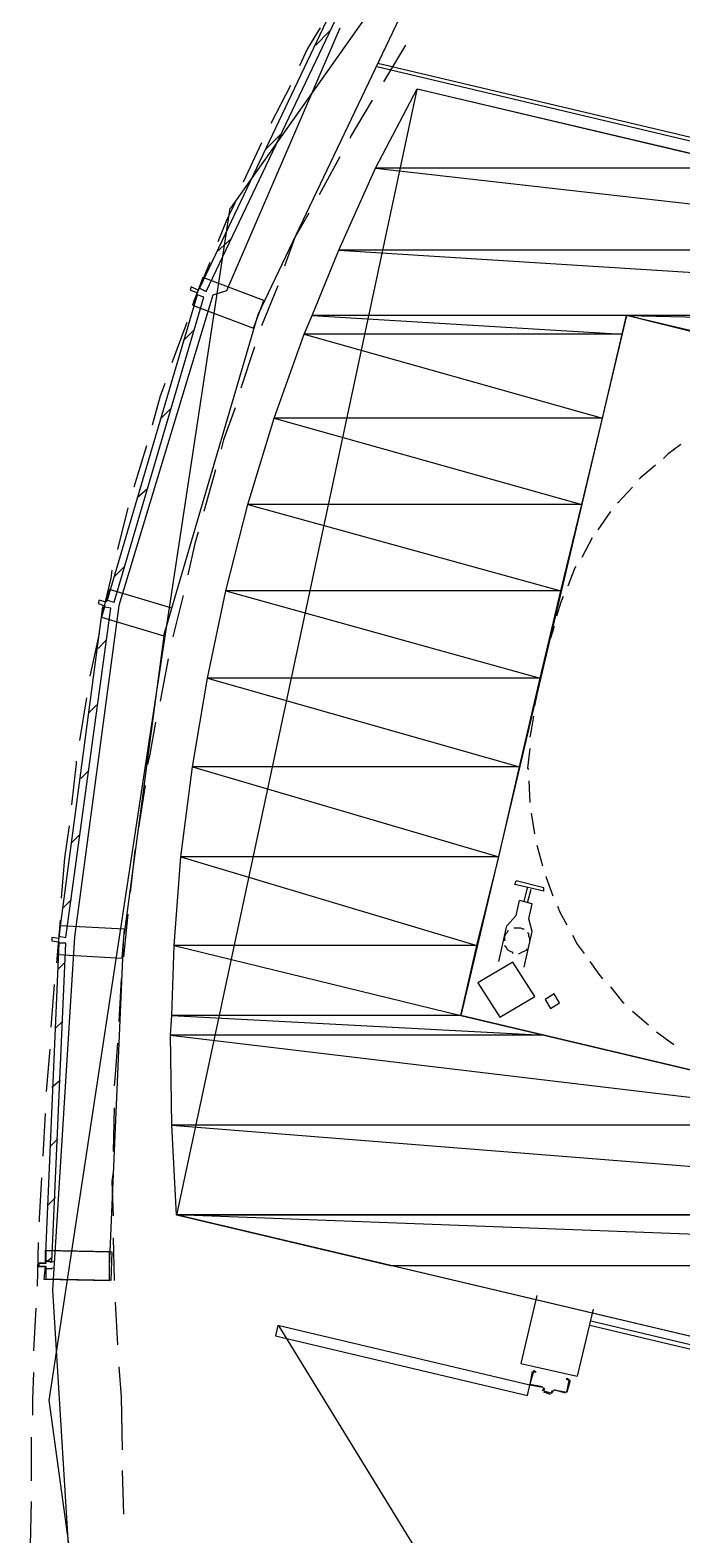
# Model space of a CAD drawing. Header units: feet. Extents: x -84 to 198, y -22 to 181.
# Drawn here: x 13.21 to 20.76, y 58.92 to 76.35 of the extents above; entities that cross this region are included whole.
import ezdxf

# ---------------------------------------------------------------- set-up
doc = ezdxf.new("R2010")
doc.units = ezdxf.units.FT
for name, color, linetype in [('A-AREA-COMUN', 252, 'CONTINUOUS'), ('A-LINEA', 7, 'CONTINUOUS'), ('A-MURO-CONCRETO', 8, 'CONTINUOUS')]:
    doc.layers.add(name, color=color, linetype=linetype)

msp = doc.modelspace()

# ---------------------------------------------------------------- linework, layer by layer
at = {"layer": 'A-AREA-COMUN'}
msp.add_lwpolyline([(16.8, 76.3733), (15.488, 73.3333), (15.328, 73.28), (14.24, 69.6889), (13.728, 65.8489), (13.472, 61.76), (13.872, 55.2889), (14.432, 55.2889), (14.752, 55.0933), (14.88, 53.9733), (17.568, 53.3333), (18.64, 53.3689), (26.4, 51.52), (26.56, 50.5244), (27.36, 50.5244), (27.76, 50.2933), (27.92, 50.9333), (28.928, 50.9333), (58.208, 43.9644)], dxfattribs=at)
at = {"layer": 'A-LINEA'}
for p, q in [((21.8067, 83.1632), (15.5347, 74.2893)), ((21.8067, 83.1632), (15.5347, 74.2893)), ((16.52, 76.1778), (16.68, 76.3378)), ((16.52, 76.1778), (16.68, 76.3378)), ((17.56, 76.1778), (17.3067, 75.7511)), ((17.56, 76.1778), (17.3067, 75.7511)), ((37.4267, 71.1911), (17.24, 75.9644)), ((17.6891, 75.6643), (14.9075, 62.6253)), ((17.6891, 75.6643), (14.9075, 62.6253)), ((16.2267, 75.7111), (16, 75.2711)), ((17.6933, 75.6711), (32.8, 72.0978)), ((17.6933, 75.6711), (32.8, 72.0978)), ((15.9467, 74.9778), (16.1067, 75.1378)), ((15.9467, 74.9778), (16.1067, 75.1378)), ((15.8933, 75.0444), (15.68, 74.5911)), ((16.8, 74.8844), (16.56, 74.4444)), ((16.8, 74.8844), (16.56, 74.4444)), ((15.5275, 74.2895), (13.4294, 60.48)), ((15.5275, 74.2895), (13.4294, 60.48)), ((15.3733, 73.7778), (15.5467, 73.9378)), ((15.3733, 73.7778), (15.5467, 73.9378)), ((15.2933, 73.6578), (15.1067, 73.2044)), ((16.08, 73.3911), (15.8933, 72.9244)), ((16.08, 73.3911), (15.8933, 72.9244)), ((15.0267, 72.9644), (14.8533, 72.4978)), ((14.9867, 72.7511), (15.1067, 72.8711)), ((14.9867, 72.7511), (15.1067, 72.8711)), ((15.8133, 72.6844), (15.6533, 72.2044)), ((15.8133, 72.6844), (15.6533, 72.2044)), ((14.72, 71.8444), (14.84, 71.9644)), ((14.72, 71.8444), (14.84, 71.9644)), ((14.56, 71.5378), (14.4133, 71.0578)), ((15.36, 71.2578), (15.2267, 70.7778)), ((15.36, 71.2578), (15.2267, 70.7778)), ((14.4533, 70.9378), (14.5733, 71.0444)), ((14.4533, 70.9378), (14.5733, 71.0444)), ((20.1867, 71.0578), (20.0133, 70.8711)), ((20.1867, 71.0578), (20.0133, 70.8711)), ((14.3467, 70.8178), (14.2267, 70.3378)), ((19.9333, 70.7778), (19.7867, 70.5644)), ((19.9333, 70.7778), (19.7867, 70.5644)), ((19.72, 70.4711), (19.6, 70.2444)), ((19.72, 70.4711), (19.6, 70.2444)), ((14.1867, 70.0178), (14.3067, 70.1378)), ((14.1867, 70.0178), (14.3067, 70.1378)), ((14.9867, 69.8044), (14.8667, 69.3244)), ((14.9867, 69.8044), (14.8667, 69.3244)), ((14.3067, 65.8844), (14.7733, 69.3911)), ((14.3067, 65.8844), (14.7733, 69.3911)), ((19.28, 69.4444), (19.24, 69.3111)), ((19.28, 69.4444), (19.24, 69.3111)), ((14, 69.1911), (14.0933, 69.2844)), ((14, 69.1911), (14.0933, 69.2844)), ((14.8133, 69.0711), (14.72, 68.5778)), ((14.8133, 69.0711), (14.72, 68.5778)), ((13.8667, 68.6178), (13.7867, 68.1244)), ((13.8933, 68.4444), (13.9867, 68.5378)), ((13.8933, 68.4444), (13.9867, 68.5378)), ((19.08, 68.6578), (19.0533, 68.5244)), ((19.08, 68.6578), (19.0533, 68.5244)), ((13.8, 67.6844), (13.8933, 67.7778)), ((13.8, 67.6844), (13.8933, 67.7778)), ((18.9867, 67.6578), (19, 67.4044)), ((18.9867, 67.6578), (19, 67.4044)), ((14.5467, 67.6044), (14.4667, 67.1111)), ((14.5467, 67.6044), (14.4667, 67.1111)), ((19.0133, 67.2844), (19.0533, 67.0444)), ((19.0133, 67.2844), (19.0533, 67.0444)), ((13.6667, 67.1378), (13.6133, 66.7644)), ((13.6933, 66.9378), (13.7867, 67.0311)), ((13.6933, 66.9378), (13.7867, 67.0311)), ((13.6133, 66.7644), (13.5733, 66.2978)), ((19.08, 66.9111), (19.1467, 66.6711)), ((19.08, 66.9111), (19.1467, 66.6711)), ((18.9333, 66.2578), (18.9733, 66.4178)), ((18.9333, 66.2578), (18.9733, 66.4178)), ((18.9733, 66.2444), (19.0133, 66.4044)), ((18.9733, 66.2444), (19.0133, 66.4044)), ((13.6, 66.1911), (13.6933, 66.2844)), ((13.6, 66.1911), (13.6933, 66.2844)), ((18.84, 66.0978), (18.88, 66.2711)), ((18.84, 66.0978), (18.88, 66.2711)), ((19.0267, 66.2311), (18.88, 66.2711)), ((19.0267, 66.2311), (18.88, 66.2711)), ((14.3467, 66.1111), (14.2933, 65.6178)), ((14.3467, 66.1111), (14.2933, 65.6178)), ((13.56, 66.0444), (13.52, 65.5511)), ((18.9333, 65.4978), (19.0267, 65.9111)), ((18.9333, 65.4978), (19.0267, 65.9111)), ((14.1333, 62.0311), (14.2933, 65.7778)), ((14.1333, 62.0311), (14.2933, 65.7778)), ((13.5333, 65.4711), (13.6133, 65.5511)), ((13.5333, 65.4711), (13.6133, 65.5511)), ((14.2667, 65.3644), (14.24, 64.8711)), ((14.2667, 65.3644), (14.24, 64.8711)), ((13.4933, 65.2978), (13.4533, 64.8044)), ((13.5067, 64.7911), (13.5867, 64.8711)), ((13.5067, 64.7911), (13.5867, 64.8711)), ((20.1867, 64.9911), (20.3733, 64.8311)), ((20.1867, 64.9911), (20.3733, 64.8311)), ((20.4667, 64.7511), (20.6667, 64.6044)), ((20.4667, 64.7511), (20.6667, 64.6044)), ((13.44, 64.5511), (13.4, 64.0578)), ((13.4667, 64.1111), (13.56, 64.1911)), ((13.4667, 64.1111), (13.56, 64.1911)), ((13.3867, 63.8044), (13.36, 63.3111)), ((14.1867, 63.8711), (14.1733, 63.3644)), ((14.1867, 63.8711), (14.1733, 63.3644)), ((13.44, 63.4178), (13.5333, 63.5111)), ((13.44, 63.4178), (13.5333, 63.5111)), ((13.4133, 62.7378), (13.5067, 62.8311)), ((13.4133, 62.7378), (13.5067, 62.8311)), ((13.3067, 62.3111), (13.2933, 61.8044)), ((14.1733, 62.3644), (14.1867, 61.8711)), ((14.1733, 62.3644), (14.1867, 61.8711)), ((13.4933, 62.0844), (13.4, 62.0978)), ((13.4933, 62.0844), (13.4, 62.0978)), ((13.4133, 62.0978), (13.4667, 62.1378)), ((13.4133, 62.0978), (13.4667, 62.1378)), ((13.4667, 62.0044), (13.3867, 62.0044)), ((13.4667, 62.0044), (13.3867, 62.0044)), ((13.4, 62.0044), (13.4933, 62.0178)), ((13.4, 62.0044), (13.4933, 62.0178)), ((19.08, 61.6978), (18.8933, 60.9111)), ((13.28, 61.5511), (13.2533, 61.0578)), ((14.2, 61.6178), (14.2267, 61.1244)), ((14.2, 61.6178), (14.2267, 61.1244)), ((19.7333, 61.5378), (19.5467, 60.7644)), ((29.84, 58.9378), (19.6933, 61.3511)), ((16.0937, 61.3402), (18.3145, 57.7252)), ((14.24, 60.8711), (14.2667, 60.5244)), ((14.24, 60.8711), (14.2667, 60.5244)), ((18.8933, 60.9111), (19.5467, 60.7644)), ((19.1467, 60.6311), (19, 60.6578)), ((19.04, 60.8178), (19.04, 60.8178)), ((19.4533, 60.7111), (19.4533, 60.7111)), ((13.4295, 60.4861), (15.0699, 48.4987)), ((13.4295, 60.4861), (15.0699, 48.4987)), ((14.2667, 60.5244), (14.28, 59.9111)), ((14.2667, 60.5244), (14.28, 59.9111)), ((19.1467, 60.5911), (19.16, 60.6178)), ((19.1467, 60.6178), (19.1467, 60.6178)), ((19.1728, 60.6065), (19.1579, 60.6306)), ((19.16, 60.5911), (19.16, 60.5911)), ((19.24, 60.5511), (19.16, 60.5778)), ((19.2913, 60.6039), (19.2672, 60.589)), ((19.4133, 60.5644), (19.28, 60.6044)), ((19.28, 60.5911), (19.28, 60.5911)), ((13.2267, 60.0578), (13.2267, 59.5511)), ((14.28, 59.6711), (14.2933, 59.1644)), ((14.28, 59.6711), (14.2933, 59.1644)), ((13.2267, 59.3111), (13.2133, 58.8044))]:
    msp.add_line(p, q, dxfattribs=at)
for points in [[(14.8533, 69.6578), (15.8533, 73.0578), (17.4933, 76.4978), (19.6667, 79.6578)], [(14.8533, 69.6578), (15.8533, 73.0578), (17.4933, 76.4978), (19.6667, 79.6578)], [(15.2533, 73.3244), (16.9067, 76.8044), (16.8267, 76.8444), (15.1733, 73.3644), (15.2533, 73.3244)], [(15.2533, 73.3244), (16.9067, 76.8044), (16.8267, 76.8444), (15.1733, 73.3644), (15.2533, 73.3244)], [(16.5733, 76.3778), (16.4267, 76.1378), (16.3333, 75.9378)], [(37.0533, 69.8578), (37.36, 71.1511), (17.2267, 75.9244)], [(17.1733, 75.5378), (16.92, 75.1111), (16.92, 75.0978)], [(17.1733, 75.5378), (16.92, 75.1111), (16.92, 75.0978)], [(15.5867, 74.3511), (15.4933, 74.1644), (15.3867, 73.8978)], [(16.44, 74.2311), (16.28, 73.9511), (16.16, 73.6178)], [(16.44, 74.2311), (16.28, 73.9511), (16.16, 73.6178)], [(15.16, 73.3378), (15.08, 73.3778), (15.0667, 73.3378), (15.1467, 73.3111), (15.0933, 73.1644), (15.8, 72.8978), (15.92, 73.2178), (15.2133, 73.4844), (15.16, 73.3378)], [(15.16, 73.3378), (15.08, 73.3778), (15.0667, 73.3378), (15.1467, 73.3111), (15.0933, 73.1644), (15.8, 72.8978), (15.92, 73.2178), (15.2133, 73.4844), (15.16, 73.3378)], [(14.1867, 69.7244), (15.2267, 73.2578), (15.1467, 73.2844), (14.1067, 69.7511), (14.1867, 69.7244)], [(14.1867, 69.7244), (15.2267, 73.2578), (15.1467, 73.2844), (14.1067, 69.7511), (14.1867, 69.7244)], [(32.8, 72.0978), (32.3467, 70.1511), (20.12, 73.0444), (18.2, 64.9378), (30.4267, 62.0444), (29.7333, 59.1244), (14.9067, 62.6311)], [(32.8, 72.0978), (32.3467, 70.1511), (20.12, 73.0444), (18.2, 64.9378), (30.4267, 62.0444), (29.7333, 59.1244), (14.9067, 62.6311)], [(14.7733, 72.2578), (14.72, 72.1111), (14.6267, 71.7778)], [(15.5867, 71.9778), (15.4533, 71.6044), (15.4267, 71.4978)], [(15.5867, 71.9778), (15.4533, 71.6044), (15.4267, 71.4978)], [(20.7467, 71.5511), (20.6, 71.4444), (20.5467, 71.3911)], [(20.7467, 71.5511), (20.6, 71.4444), (20.5467, 71.3911)], [(20.4533, 71.3111), (20.28, 71.1644), (20.2667, 71.1511)], [(20.4533, 71.3111), (20.28, 71.1644), (20.2667, 71.1511)], [(15.16, 70.5378), (15.12, 70.4044), (15.04, 70.0444)], [(15.16, 70.5378), (15.12, 70.4044), (15.04, 70.0444)], [(14.16, 70.0978), (14.1467, 70.0044), (14.0533, 69.6044)], [(19.5333, 70.1378), (19.52, 70.1244), (19.44, 69.9111)], [(19.5333, 70.1378), (19.52, 70.1244), (19.44, 69.9111)], [(14.1333, 69.8711), (14.0933, 69.7244), (14.0133, 69.7511), (14, 69.7111), (14.08, 69.6844), (14.04, 69.5511), (14.76, 69.3378), (14.8533, 69.6578), (14.1333, 69.8711)], [(14.1333, 69.8711), (14.0933, 69.7244), (14.0133, 69.7511), (14, 69.7111), (14.08, 69.6844), (14.04, 69.5511), (14.76, 69.3378), (14.8533, 69.6578), (14.1333, 69.8711)], [(19.3867, 69.7911), (19.36, 69.7244), (19.3067, 69.5644)], [(19.3867, 69.7911), (19.36, 69.7244), (19.3067, 69.5644)], [(13.6267, 65.8444), (14.1467, 69.6578), (14.0533, 69.6711), (13.5467, 65.8578), (13.6267, 65.8444)], [(13.6267, 65.8444), (14.1467, 69.6578), (14.0533, 69.6711), (13.5467, 65.8578), (13.6267, 65.8444)], [(14.0133, 69.3644), (13.92, 68.9378), (13.9067, 68.8711)], [(14.6667, 68.3378), (14.6, 67.9644), (14.5733, 67.8444)], [(14.6667, 68.3378), (14.6, 67.9644), (14.5733, 67.8444)], [(19.04, 68.4044), (19.0133, 68.2444), (19, 68.1644)], [(19.04, 68.4044), (19.0133, 68.2444), (19, 68.1644)], [(19, 68.0311), (18.9733, 67.8044), (18.9867, 67.7911)], [(19, 68.0311), (18.9733, 67.8044), (18.9867, 67.7911)], [(13.7467, 67.8844), (13.7467, 67.8578), (13.6933, 67.3778)], [(14.4267, 66.8578), (14.4133, 66.7378), (14.3733, 66.3644)], [(14.4267, 66.8578), (14.4133, 66.7378), (14.3733, 66.3644)], [(19.16, 66.3778), (18.8267, 66.4578), (18.84, 66.4978)], [(19.16, 66.3778), (18.8267, 66.4578), (18.84, 66.4978)], [(19.16, 66.3778), (19.16, 66.4178), (18.84, 66.4978)], [(19.16, 66.3778), (19.16, 66.4178), (18.84, 66.4978)], [(19.1867, 66.5511), (19.1867, 66.5378), (19.2667, 66.3244)], [(19.1867, 66.5511), (19.1867, 66.5378), (19.2667, 66.3244)], [(19.0267, 65.9111), (18.9867, 66.0578), (19.0267, 66.2311)], [(19.0267, 65.9111), (18.9867, 66.0578), (19.0267, 66.2311)], [(18.64, 65.5644), (18.7333, 65.9778), (18.84, 66.0978)], [(18.64, 65.5644), (18.7333, 65.9778), (18.84, 66.0978)], [(19.32, 66.2044), (19.3467, 66.1378), (19.4267, 65.9911)], [(19.32, 66.2044), (19.3467, 66.1378), (19.4267, 65.9911)], [(13.56, 65.9778), (13.5467, 65.8311), (13.4667, 65.8444), (13.4667, 65.8044), (13.5467, 65.7911), (13.5333, 65.6444), (14.28, 65.6044), (14.3067, 65.9378), (13.56, 65.9778)], [(13.56, 65.9778), (13.5467, 65.8311), (13.4667, 65.8444), (13.4667, 65.8044), (13.5467, 65.7911), (13.5333, 65.6444), (14.28, 65.6044), (14.3067, 65.9378), (13.56, 65.9778)], [(18.7467, 65.9244), (18.7333, 65.8978), (18.72, 65.8844), (18.7067, 65.8578), (18.7067, 65.8311), (18.7067, 65.8044)], [(18.7467, 65.9244), (18.7333, 65.8978), (18.72, 65.8844), (18.7067, 65.8578), (18.7067, 65.8311), (18.7067, 65.8044)], [(18.9333, 65.9378), (18.92, 65.9378), (18.8933, 65.9511), (18.8667, 65.9511), (18.84, 65.9511), (18.8133, 65.9511)], [(18.9333, 65.9378), (18.92, 65.9378), (18.8933, 65.9511), (18.8667, 65.9511), (18.84, 65.9511), (18.8133, 65.9511)], [(19, 65.7778), (19, 65.8044), (19, 65.8311), (18.9867, 65.8578), (18.9867, 65.8844), (18.9733, 65.8978)], [(19, 65.7778), (19, 65.8044), (19, 65.8311), (18.9867, 65.8578), (18.9867, 65.8844), (18.9733, 65.8978)], [(13.4667, 62.0844), (13.6267, 65.7778), (13.5467, 65.7778), (13.3867, 62.0978), (13.4667, 62.0844)], [(13.4667, 62.0844), (13.6267, 65.7778), (13.5467, 65.7778), (13.3867, 62.0978), (13.4667, 62.0844)], [(18.7067, 65.7511), (18.72, 65.7378), (18.7333, 65.7111), (18.7467, 65.6978), (18.7733, 65.6844), (18.8, 65.6711), (18.8, 65.6578)], [(18.7067, 65.7511), (18.72, 65.7378), (18.7333, 65.7111), (18.7467, 65.6978), (18.7733, 65.6844), (18.8, 65.6711), (18.8, 65.6578)], [(18.8667, 65.6578), (18.88, 65.6578), (18.9067, 65.6711), (18.9333, 65.6844), (18.96, 65.6978), (18.9733, 65.7111)], [(18.8667, 65.6578), (18.88, 65.6578), (18.9067, 65.6711), (18.9333, 65.6844), (18.96, 65.6978), (18.9733, 65.7111)], [(19.4933, 65.8711), (19.5467, 65.7644), (19.6267, 65.6578)], [(19.4933, 65.8711), (19.5467, 65.7644), (19.6267, 65.6578)], [(19.0575, 65.1595), (18.8019, 65.5557), (18.3958, 65.3161), (18.6515, 64.9199), (19.0575, 65.1595)], [(19.0575, 65.1595), (18.8019, 65.5557), (18.3958, 65.3161), (18.6515, 64.9199), (19.0575, 65.1595)], [(19.6933, 65.5644), (19.8, 65.4178), (19.84, 65.3644)], [(19.6933, 65.5644), (19.8, 65.4178), (19.84, 65.3644)], [(19.3443, 65.0845), (19.28, 65.1888), (19.1757, 65.1244), (19.24, 65.0201), (19.3443, 65.0845)], [(19.3443, 65.0845), (19.28, 65.1888), (19.1757, 65.1244), (19.24, 65.0201), (19.3443, 65.0845)], [(19.9333, 65.2711), (20.08, 65.0844), (20.0933, 65.0844)], [(19.9333, 65.2711), (20.08, 65.0844), (20.0933, 65.0844)], [(14.2267, 64.6178), (14.2, 64.2578), (14.1867, 64.1244)], [(14.2267, 64.6178), (14.2, 64.2578), (14.1867, 64.1244)], [(14.1733, 63.1244), (14.16, 63.0178), (14.1733, 62.6178)], [(14.1733, 63.1244), (14.16, 63.0178), (14.1733, 62.6178)], [(13.3467, 63.0578), (13.32, 62.5911), (13.32, 62.5511)], [(13.3867, 62.2178), (13.3867, 62.0711), (13.3067, 62.0711), (13.2933, 62.0311), (13.3867, 62.0311), (13.3733, 61.8844), (14.1333, 61.8711), (14.1333, 62.2044), (13.3867, 62.2178)], [(13.3867, 62.2178), (13.3867, 62.0711), (13.3067, 62.0711), (13.2933, 62.0311), (13.3867, 62.0311), (13.3733, 61.8844), (14.1333, 61.8711), (14.1333, 62.2044), (13.3867, 62.2178)], [(13.4, 61.8844), (13.4, 62.0311), (13.32, 62.0311), (13.32, 62.0711), (13.4, 62.0711), (13.4, 62.2178), (14.16, 62.2044), (14.1467, 61.8711), (13.4, 61.8844)], [(13.4, 61.8844), (13.4, 62.0311), (13.32, 62.0311), (13.32, 62.0711), (13.4, 62.0711), (13.4, 62.2178), (14.16, 62.2044), (14.1467, 61.8711), (13.4, 61.8844)], [(19, 60.6578), (16.08, 61.3511), (16.0533, 61.2311), (18.9733, 60.5378), (19, 60.6578)], [(19.7067, 61.4044), (29.8133, 59.0044), (30.3467, 61.2711)], [(19.04, 60.8311), (19.0667, 60.8178), (19.0667, 60.8044), (19.04, 60.8178), (19, 60.6711), (19.1467, 60.6444)], [(13.2533, 60.8044), (13.24, 60.4978), (13.24, 60.3111)], [(19.0267, 60.8178), (19, 60.6711), (19, 60.6711)], [(19.28, 60.6044), (19.4267, 60.5778), (19.4533, 60.7111), (19.4267, 60.7244), (19.4267, 60.7378), (19.4533, 60.7244)], [(19.4667, 60.7111), (19.4267, 60.5778), (19.4267, 60.5778)], [(19.16, 60.6178), (19.16, 60.5911), (19.2533, 60.5644), (19.2533, 60.5911)], [(19.2667, 60.5911), (19.2533, 60.5644), (19.2533, 60.5644)]]:
    msp.add_lwpolyline(points, dxfattribs=at)
at = {"layer": 'A-MURO-CONCRETO'}
for points in [[(17.6933, 75.6711), (21.6, 74.7511), (17.2133, 74.7511), (17.6933, 75.6711), (17.6933, 75.6711)], [(17.6933, 75.6711), (21.6, 74.7511), (17.2133, 74.7511), (17.6933, 75.6711), (17.6933, 75.6711)], [(17.2133, 74.7511), (25.6, 73.8044), (16.7867, 73.8044), (17.2133, 74.7511), (17.2133, 74.7511)], [(17.2133, 74.7511), (25.6, 73.8044), (16.7867, 73.8044), (17.2133, 74.7511), (17.2133, 74.7511)], [(21.6, 74.7511), (17.2133, 74.7511), (25.6, 73.8044), (21.6, 74.7511)], [(21.6, 74.7511), (17.2133, 74.7511), (25.6, 73.8044), (21.6, 74.7511)], [(16.7867, 73.8044), (28.8133, 73.0444), (16.48, 73.0444), (16.7867, 73.8044), (16.7867, 73.8044)], [(16.7867, 73.8044), (28.8133, 73.0444), (16.48, 73.0444), (16.7867, 73.8044), (16.7867, 73.8044)], [(25.6, 73.8044), (16.7867, 73.8044), (28.8133, 73.0444), (25.6, 73.8044)], [(25.6, 73.8044), (16.7867, 73.8044), (28.8133, 73.0444), (25.6, 73.8044)], [(16.48, 73.0444), (20.0667, 72.8311), (16.3867, 72.8311), (16.48, 73.0444), (16.48, 73.0444)], [(16.48, 73.0444), (20.0667, 72.8311), (16.3867, 72.8311), (16.48, 73.0444), (16.48, 73.0444)], [(20.12, 73.0444), (16.48, 73.0444), (20.0667, 72.8311), (20.12, 73.0444)], [(20.12, 73.0444), (16.48, 73.0444), (20.0667, 72.8311), (20.12, 73.0444)], [(28.8133, 73.0444), (20.12, 73.0444), (29.68, 72.8311), (28.8133, 73.0444)], [(20.12, 73.0444), (29.68, 72.8311), (20.9867, 72.8311), (20.12, 73.0444), (20.12, 73.0444)], [(28.8133, 73.0444), (20.12, 73.0444), (29.68, 72.8311), (28.8133, 73.0444)], [(20.12, 73.0444), (29.68, 72.8311), (20.9867, 72.8311), (20.12, 73.0444), (20.12, 73.0444)], [(16.3867, 72.8311), (19.84, 71.8578), (16.04, 71.8578), (16.3867, 72.8311), (16.3867, 72.8311)], [(16.3867, 72.8311), (19.84, 71.8578), (16.04, 71.8578), (16.3867, 72.8311), (16.3867, 72.8311)], [(20.0667, 72.8311), (16.3867, 72.8311), (19.84, 71.8578), (20.0667, 72.8311)], [(20.0667, 72.8311), (16.3867, 72.8311), (19.84, 71.8578), (20.0667, 72.8311)], [(16.04, 71.8578), (19.6, 70.8578), (15.7333, 70.8578), (16.04, 71.8578), (16.04, 71.8578)], [(16.04, 71.8578), (19.6, 70.8578), (15.7333, 70.8578), (16.04, 71.8578), (16.04, 71.8578)], [(19.84, 71.8578), (16.04, 71.8578), (19.6, 70.8578), (19.84, 71.8578)], [(19.84, 71.8578), (16.04, 71.8578), (19.6, 70.8578), (19.84, 71.8578)], [(15.7333, 70.8578), (19.36, 69.8578), (15.48, 69.8578), (15.7333, 70.8578), (15.7333, 70.8578)], [(15.7333, 70.8578), (19.36, 69.8578), (15.48, 69.8578), (15.7333, 70.8578), (15.7333, 70.8578)], [(19.6, 70.8578), (15.7333, 70.8578), (19.36, 69.8578), (19.6, 70.8578)], [(19.6, 70.8578), (15.7333, 70.8578), (19.36, 69.8578), (19.6, 70.8578)], [(15.48, 69.8578), (19.12, 68.8444), (15.2667, 68.8444), (15.48, 69.8578), (15.48, 69.8578)], [(15.48, 69.8578), (19.12, 68.8444), (15.2667, 68.8444), (15.48, 69.8578), (15.48, 69.8578)], [(19.36, 69.8578), (15.48, 69.8578), (19.12, 68.8444), (19.36, 69.8578)], [(19.36, 69.8578), (15.48, 69.8578), (19.12, 68.8444), (19.36, 69.8578)], [(15.2667, 68.8444), (18.88, 67.8178), (15.0933, 67.8178), (15.2667, 68.8444), (15.2667, 68.8444)], [(15.2667, 68.8444), (18.88, 67.8178), (15.0933, 67.8178), (15.2667, 68.8444), (15.2667, 68.8444)], [(19.12, 68.8444), (15.2667, 68.8444), (18.88, 67.8178), (19.12, 68.8444)], [(19.12, 68.8444), (15.2667, 68.8444), (18.88, 67.8178), (19.12, 68.8444)], [(15.0933, 67.8178), (18.64, 66.7778), (14.96, 66.7778), (15.0933, 67.8178), (15.0933, 67.8178)], [(15.0933, 67.8178), (18.64, 66.7778), (14.96, 66.7778), (15.0933, 67.8178), (15.0933, 67.8178)], [(18.88, 67.8178), (15.0933, 67.8178), (18.64, 66.7778), (18.88, 67.8178)], [(18.88, 67.8178), (15.0933, 67.8178), (18.64, 66.7778), (18.88, 67.8178)], [(14.96, 66.7778), (18.3867, 65.7511), (14.88, 65.7511), (14.96, 66.7778), (14.96, 66.7778)], [(14.96, 66.7778), (18.3867, 65.7511), (14.88, 65.7511), (14.96, 66.7778), (14.96, 66.7778)], [(18.64, 66.7778), (14.96, 66.7778), (18.3867, 65.7511), (18.64, 66.7778)], [(18.64, 66.7778), (14.96, 66.7778), (18.3867, 65.7511), (18.64, 66.7778)], [(14.88, 65.7511), (18.2, 64.9378), (14.8533, 64.9378), (14.88, 65.7511), (14.88, 65.7511)], [(14.88, 65.7511), (18.2, 64.9378), (14.8533, 64.9378), (14.88, 65.7511), (14.88, 65.7511)], [(18.3867, 65.7511), (14.88, 65.7511), (18.2, 64.9378), (18.3867, 65.7511)], [(18.3867, 65.7511), (14.88, 65.7511), (18.2, 64.9378), (18.3867, 65.7511)], [(14.8533, 64.9378), (19.16, 64.7111), (14.84, 64.7111), (14.8533, 64.9378), (14.8533, 64.9378)], [(14.8533, 64.9378), (19.16, 64.7111), (14.84, 64.7111), (14.8533, 64.9378), (14.8533, 64.9378)], [(18.2, 64.9378), (14.8533, 64.9378), (19.16, 64.7111), (18.2, 64.9378)], [(18.2, 64.9378), (14.8533, 64.9378), (19.16, 64.7111), (18.2, 64.9378)], [(19.16, 64.7111), (14.84, 64.7111), (23.56, 63.6711), (19.16, 64.7111)], [(14.84, 64.7111), (23.56, 63.6711), (14.8533, 63.6711), (14.84, 64.7111), (14.84, 64.7111)], [(19.16, 64.7111), (14.84, 64.7111), (23.56, 63.6711), (19.16, 64.7111)], [(14.84, 64.7111), (23.56, 63.6711), (14.8533, 63.6711), (14.84, 64.7111), (14.84, 64.7111)], [(23.56, 63.6711), (14.8533, 63.6711), (27.9467, 62.6311), (23.56, 63.6711)], [(14.8533, 63.6711), (27.9467, 62.6311), (14.9067, 62.6311), (14.8533, 63.6711), (14.8533, 63.6711)], [(23.56, 63.6711), (14.8533, 63.6711), (27.9467, 62.6311), (23.56, 63.6711)], [(14.8533, 63.6711), (27.9467, 62.6311), (14.9067, 62.6311), (14.8533, 63.6711), (14.8533, 63.6711)], [(14.9067, 62.6311), (17.3867, 62.0444), (30.4267, 62.0444), (14.9067, 62.6311)], [(14.9067, 62.6311), (27.9467, 62.6311), (30.4267, 62.0444), (14.9067, 62.6311), (14.9067, 62.6311)], [(14.9067, 62.6311), (17.3867, 62.0444), (30.4267, 62.0444), (14.9067, 62.6311)], [(14.9067, 62.6311), (27.9467, 62.6311), (30.4267, 62.0444), (14.9067, 62.6311), (14.9067, 62.6311)], [(17.3867, 62.0444), (30.4267, 62.0444), (29.7333, 59.1244), (17.3867, 62.0444), (17.3867, 62.0444)], [(17.3867, 62.0444), (30.4267, 62.0444), (29.7333, 59.1244), (17.3867, 62.0444), (17.3867, 62.0444)]]:
    msp.add_lwpolyline(points, dxfattribs=at)

doc.saveas('drawing.dxf')
